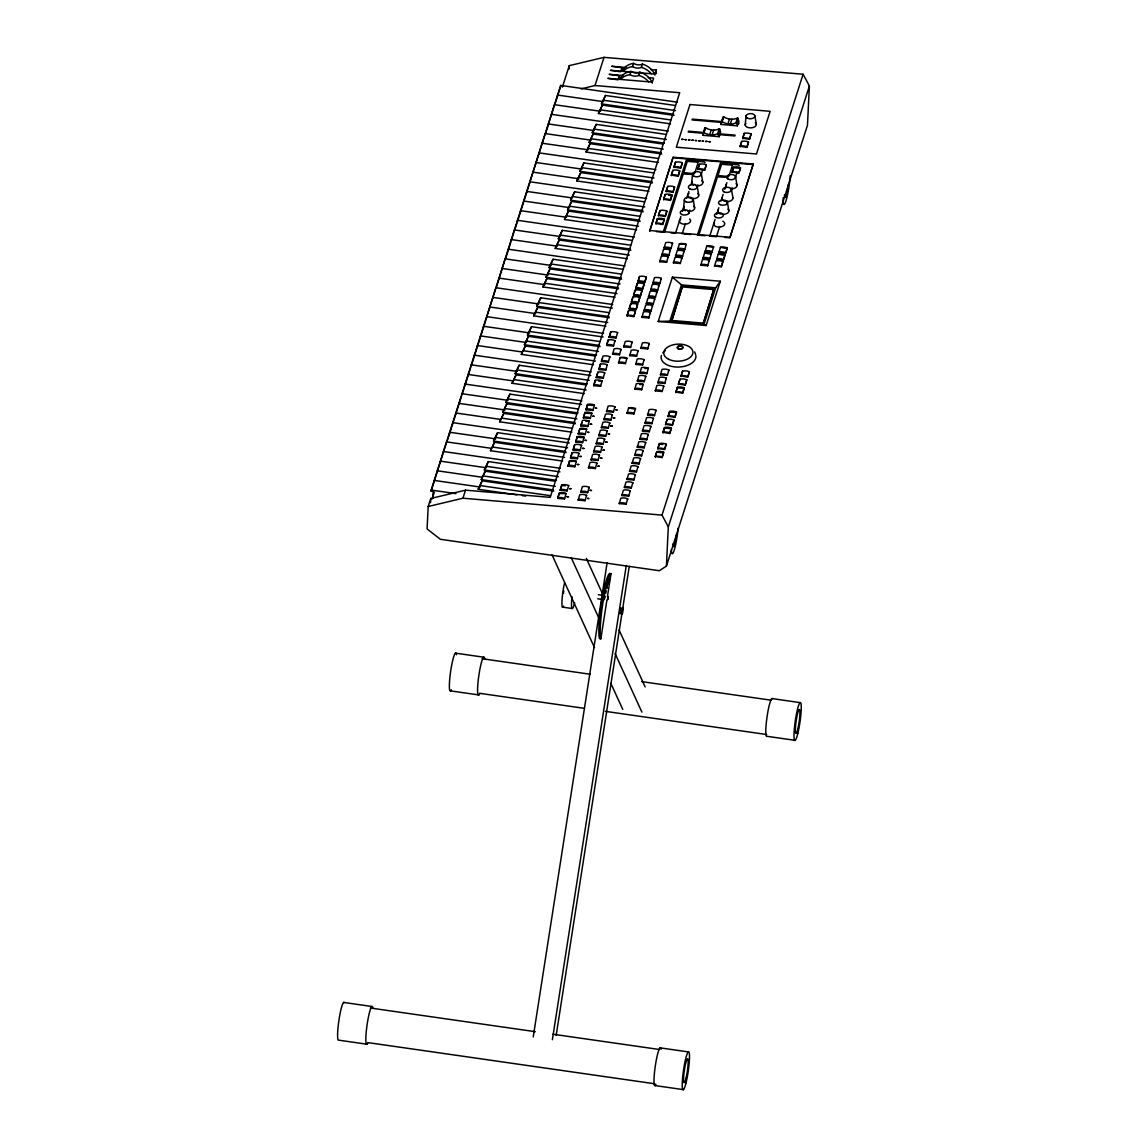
<?xml version="1.0" encoding="UTF-8"?>
<svg xmlns="http://www.w3.org/2000/svg" width="1147" height="1147" viewBox="0 0 1147 1147"><rect width="100%" height="100%" fill="white"/><g stroke="black" fill="none" stroke-linecap="round" stroke-linejoin="round"><path stroke-width="1.5" d="M605.86 585.73L605.802 584.913L605.458 585.658M621.43 608.727C620.642 603.967 619.394 619.91 621.144 611.294M581.099 88.849L595.006 85.523L679.698 92.706L550.216 497.354L465.524 490.17L430.77 498.472L428.189 506.515L427.085 528.925L440.362 539.291L659.281 570.719L666.407 566.102L807.474 125.224L809.395 86.025L803.101 74.24L604.025 57.35L569.256 65.651L562.36 87.201M430.555 502.673L430.77 498.472M432.849 498.199L433.165 491.475L431.114 491.188L431.172 490.07L560.654 85.423L677.461 102.198M434.197 481.554L434.254 480.435L480.263 487.031M437.279 471.919L437.337 470.8L481.582 477.152M440.362 462.284L440.419 461.166L486.443 467.775M443.445 452.649L443.502 451.531L560.31 468.291M449.61 433.38L449.667 432.261L495.69 438.871M452.692 423.745L452.75 422.626L569.557 439.387M455.789 414.11L455.832 412.992L500.078 419.343M458.872 404.475L458.915 403.357L504.938 409.966M465.037 385.206L465.08 384.087L581.887 400.862M468.119 375.571L468.162 374.452L512.408 380.804M474.285 356.301L474.328 355.183L591.135 371.958M477.367 346.666L477.41 345.548L521.656 351.9M483.532 327.397L483.59 326.278L529.599 332.888M486.615 317.762L486.672 316.644L603.465 333.419M489.697 308.127L489.755 307.009L535.764 313.618M492.78 298.507L492.837 297.374L538.846 303.984M498.945 279.237L499.002 278.104L545.011 284.714M502.028 269.602L502.085 268.47L548.094 275.079M508.193 250.333L508.25 249.214L625.043 265.975M517.44 221.428L517.498 220.31L634.291 237.071M520.523 211.794L520.58 210.675L566.589 217.27M526.688 192.524L526.745 191.406L570.991 197.757M529.771 182.889L529.828 181.771L646.621 198.531M535.936 163.62L535.993 162.501L582.002 169.111M539.018 153.985L539.076 152.866L655.883 169.627M542.101 144.35L542.158 143.232L588.167 149.841M548.266 125.08L548.323 123.962L594.332 130.572M551.349 115.446L551.406 114.327L668.214 131.102M557.514 96.176L557.571 95.058L603.58 101.667M560.596 86.541L560.654 85.423M569.084 69.092L569.256 65.651M619.208 79.157L619.38 75.788L609.143 74.326L623.366 75.53M621.789 71.1L621.946 67.745L611.709 66.268L625.947 67.472M666.407 566.102L668.314 526.889L809.395 86.025M683.526 208.582L684.315 200.022M691.684 183.09L692.53 173.857M745.206 125.052L746.052 115.804M604.87 596.899L604.182 599.752L604.885 595.78M533.226 1036.96L607.136 562.69M607.451 596.54L611.021 573.629L609.659 573.428A33.65 4.244 -81.8 0 0 601.501 602.921A33.65 4.244 -81.8 0 0 599.494 638.65L600.856 638.85L606.906 600.067M552.381 1039.712L626.291 565.442M556.18 1035.354L629.259 566.403M702.724 135.289L705.534 127.747A12.66 10.065 17.7 0 0 711.226 129.869L713.649 130.084A12.66 10.065 17.7 0 0 719.212 128.908L720.689 131.848L719.155 136.679L702.724 135.289L704.846 127.69M720.961 124.435L723.771 116.894A12.66 10.065 17.7 0 0 729.463 119.016L731.872 119.216A12.66 10.065 17.7 0 0 737.449 118.055L738.926 120.994L737.378 125.826L720.961 124.435L723.083 116.836M431.114 491.188L446.584 441.896L490.83 448.248M447.043 441.409L461.438 396.446M470.686 367.542L461.954 394.84L461.997 393.722L508.021 400.332M479.933 338.637L471.202 365.936L471.245 364.818L517.268 371.427M496.379 287.266L505.167 258.849L551.177 265.444M505.626 258.362L510.759 242.304M514.874 229.457L523.606 202.159M524.122 200.553L545.241 133.597L591.25 140.206M545.7 133.109L554.488 104.692L600.498 111.302M554.947 104.205L560.08 88.147M432.118 498.974L434.297 492.163M428.189 506.515L462.958 498.214L465.524 490.17M595.006 85.523L604.025 57.35M516.881 494.816L478.17 489.253L482.17 480.837L553.786 491.131M553.384 489.97L481.253 479.618L485.253 471.202L555.134 481.238M556.467 480.335L484.335 469.983L488.335 461.581L559.951 471.861M562.632 461.065L490.5 450.714L494.5 442.312L566.131 452.592M565.715 451.445L493.583 441.079L497.583 432.677L569.213 442.957M571.88 432.175L499.748 421.809L503.762 413.407L575.378 423.687M574.962 422.54L502.83 412.174L506.845 403.773L576.712 413.795M578.045 412.906L505.913 402.54L509.928 394.138L581.543 404.418M584.21 393.636L512.078 383.284L516.093 374.868L585.959 384.89M587.293 384.001L515.161 373.65L519.175 365.233L590.791 375.513M593.458 364.732L521.326 354.38L525.34 345.964L595.207 356M596.54 355.097L524.408 344.745L528.423 336.329L600.039 346.609M599.623 345.462L527.491 335.11L531.505 326.694L603.121 336.974M605.788 326.192L533.67 315.841L537.671 307.425L609.286 317.705M608.871 316.558L536.753 306.206L540.753 297.79L612.369 308.07M615.036 297.288L542.918 286.936L546.918 278.52L618.534 288.8M618.118 287.653L546.001 277.302L550.001 268.885L621.617 279.165M621.201 278.018L549.083 267.667L553.083 259.251L622.95 269.287M627.366 258.749L555.248 248.397L559.249 239.981L630.864 250.261M630.449 249.114L558.331 238.762L562.331 230.346L632.198 240.383M636.614 229.844L564.496 219.493L568.496 211.077L640.112 221.357M639.696 220.21L567.579 209.858L571.579 201.442L643.195 211.736M642.779 210.575L570.661 200.223L574.661 191.807L644.528 201.843M648.944 191.305L576.826 180.954L580.826 172.552L652.442 182.832M652.041 181.67L579.909 171.319L583.909 162.917L653.776 172.939M658.206 162.415L586.074 152.049L590.074 143.647L661.69 153.927M661.289 152.78L589.157 142.414L593.157 134.013L663.023 144.035M664.371 143.146L592.239 132.78L596.239 124.378L666.106 134.4M670.536 123.876L598.404 113.51L602.404 105.108L674.02 115.388M673.619 114.241L601.487 103.89L605.487 95.473L675.354 105.495M478.17 489.253L482.17 480.837M481.253 479.618L485.253 471.202M484.335 469.983L488.335 461.581M490.5 450.714L494.5 442.312M493.583 441.079L497.583 432.677M499.748 421.809L503.762 413.407M502.83 412.174L506.845 403.773M505.913 402.54L509.928 394.138M512.078 383.284L516.093 374.868M515.161 373.65L519.175 365.233M521.326 354.38L525.34 345.964M524.408 344.745L528.423 336.329M527.491 335.11L531.505 326.694M533.67 315.841L537.671 307.425M536.753 306.206L540.753 297.79M542.918 286.936L546.918 278.52M546.001 277.302L550.001 268.885M549.083 267.667L553.083 259.251M555.248 248.397L559.249 239.981M558.331 238.762L562.331 230.346M564.496 219.493L568.496 211.077M567.579 209.858L571.579 201.442M570.661 200.223L574.661 191.807M576.826 180.954L580.826 172.552M579.909 171.319L583.909 162.917M586.074 152.049L590.074 143.647M589.157 142.414L593.157 134.013M592.239 132.78L596.239 124.378M598.404 113.51L602.404 105.108M601.487 103.89L605.487 95.473M619.38 75.788L618.09 79.817L607.853 78.354L652.328 82.125L653.618 78.096L648.284 77.638M621.946 67.745L620.656 71.759L610.419 70.297L654.908 74.068L656.199 70.039L650.865 69.594M620.613 79.372A17.42 13.85 17.7 0 1 629.99 74.627L631.022 71.415A7.986 6.352 17.7 0 0 639.883 72.161A17.42 13.85 17.7 0 1 652.356 83.186M623.194 71.315A17.42 13.85 17.7 0 1 632.571 66.583L633.603 63.357A7.986 6.352 17.7 0 0 642.463 64.117A17.42 13.85 17.7 0 1 654.937 75.143M648.657 81.752A17.42 13.85 17.7 0 0 638.85 75.387L639.883 72.161M651.224 73.695A17.42 13.85 17.7 0 0 641.431 67.329L642.463 64.117M557.686 498.4L559.206 492.995A9.061 7.197 17.7 0 1 566.045 493.583L559.234 493.568L557.686 498.4L564.525 498.974L566.045 493.583M568.625 485.525L567.105 490.93L560.252 490.343L561.786 484.952A9.061 7.197 17.7 0 1 568.625 485.525L568.654 486.099M567.98 466.198L569.514 460.793A9.061 7.197 17.7 0 1 576.353 461.381L569.529 461.366L567.98 466.198L574.833 466.772L576.353 461.381M578.934 453.323L577.4 458.728L570.561 458.14L572.081 452.75A9.061 7.197 17.7 0 1 578.934 453.323L578.948 453.897M581.5 445.28L579.981 450.671L573.142 450.097L574.661 444.692A9.061 7.197 17.7 0 1 581.5 445.28L581.529 445.839M584.081 437.222L582.561 442.627L575.708 442.039L577.242 436.649A9.061 7.197 17.7 0 1 584.081 437.222L584.11 437.796M578.289 433.996L579.808 428.591A9.061 7.197 17.7 0 1 586.662 429.179L579.837 429.164L578.289 433.996L585.128 434.57L586.662 429.179M589.228 421.121L587.708 426.526L580.869 425.938L582.389 420.548A9.061 7.197 17.7 0 1 589.228 421.121L585.83 421.393M591.809 413.078L590.289 418.469L583.436 417.895L584.97 412.49A9.061 7.197 17.7 0 1 591.809 413.078L591.838 413.637M594.39 405.02L592.856 410.425L586.017 409.837L587.536 404.447A9.061 7.197 17.7 0 1 594.39 405.02L594.404 405.594M602.118 380.876L600.584 386.267L593.745 385.693L595.264 380.288A9.061 7.197 17.7 0 1 602.118 380.876L598.72 381.148M604.684 372.818L603.164 378.223L596.325 377.635L597.845 372.245A9.061 7.197 17.7 0 1 604.684 372.818L604.713 373.392M607.265 364.775L605.745 370.166L598.906 369.592L600.426 364.187A9.061 7.197 17.7 0 1 607.265 364.775L607.293 365.334M609.846 356.717L608.326 362.108L601.472 361.534L603.007 356.144A9.061 7.197 17.7 0 1 609.846 356.717L609.86 357.291M614.993 340.616L613.473 346.007L606.634 345.433L608.154 340.042A9.061 7.197 17.7 0 1 614.993 340.616L615.021 341.189M617.573 332.573L616.054 337.964L609.2 337.376L610.734 331.985A9.061 7.197 17.7 0 1 617.573 332.573L617.588 333.132M560.252 490.343L561.786 484.952M570.561 458.14L572.081 452.75M573.142 450.097L574.661 444.692M575.708 442.039L577.242 436.649M580.869 425.938L581.902 422.713M583.436 417.895L584.97 412.49M586.017 409.837L587.536 404.447M593.745 385.693L595.264 380.288M596.325 377.635L597.845 372.245M598.906 369.592L600.426 364.187M601.472 361.534L602.505 358.308M606.634 345.433L608.154 340.042M609.2 337.376L610.734 331.985M673.117 157.225L649.704 231.049L673.117 157.225L753.278 164.021L730.41 236.139M620.971 349.391L619.452 354.796L612.613 354.208L614.132 348.817A9.061 7.197 17.7 0 1 620.971 349.391L621 349.964M655.883 223.421L657.432 218.604A9.061 7.197 17.7 0 1 664.285 219.177L662.751 224.568L655.883 223.421A9.061 7.197 17.7 0 1 662.737 224.009L664.285 219.177M658.464 215.378L660.012 210.546A9.061 7.197 17.7 0 1 666.851 211.134L665.332 216.525L658.464 215.378A9.061 7.197 17.7 0 1 665.303 215.951L666.851 211.134M663.611 199.277L665.16 194.445A9.061 7.197 17.7 0 1 672.013 195.033L670.479 200.424L663.611 199.277A9.061 7.197 17.7 0 1 670.465 199.85L672.013 195.033M666.192 191.219L667.74 186.402A9.061 7.197 17.7 0 1 674.579 186.975L673.06 192.366L666.192 191.219A9.061 7.197 17.7 0 1 673.031 191.807L674.579 186.975M671.339 175.118L672.888 170.301A9.061 7.197 17.7 0 1 679.741 170.874L678.207 176.265L671.339 175.118A9.061 7.197 17.7 0 1 678.192 175.706L679.741 170.874M673.92 167.075L675.468 162.243A9.061 7.197 17.7 0 1 682.307 162.831L680.788 168.222L673.92 167.075A9.061 7.197 17.7 0 1 680.759 167.648L682.307 162.831M655.912 223.995L657.432 218.604M658.493 215.937L660.012 210.546M663.64 199.836L665.16 194.445M666.221 191.793L667.74 186.402M671.368 175.692L672.888 170.301M673.949 167.634L675.468 162.243M627.022 315.54L628.57 310.708A9.061 7.197 17.7 0 1 635.409 311.296L633.89 316.687L627.022 315.54A9.061 7.197 17.7 0 1 633.861 316.128L635.409 311.296M629.216 308.701L630.764 303.869A9.061 7.197 17.7 0 1 637.603 304.457L636.083 309.848L629.216 308.701A9.061 7.197 17.7 0 1 636.055 309.289L637.603 304.457M631.409 301.862L632.943 297.03A9.061 7.197 17.7 0 1 639.797 297.603L638.262 303.009L631.409 301.862A9.061 7.197 17.7 0 1 638.248 302.435L639.797 297.603M633.588 295.023L635.137 290.191A9.061 7.197 17.7 0 1 641.976 290.765L640.456 296.155L633.588 295.023A9.061 7.197 17.7 0 1 640.442 295.596L641.976 290.765M635.782 288.169L637.331 283.338A9.061 7.197 17.7 0 1 644.17 283.926L642.65 289.316L635.782 288.169A9.061 7.197 17.7 0 1 642.621 288.757L644.17 283.926M637.976 281.33L639.524 276.499A9.061 7.197 17.7 0 1 646.363 277.087L644.843 282.477L637.976 281.33A9.061 7.197 17.7 0 1 644.815 281.904L646.363 277.087M627.051 316.113L628.57 310.708M629.23 309.274L630.764 303.869M631.423 302.421L632.943 297.03M633.617 295.582L635.137 290.191M635.796 288.743L637.331 283.338M637.99 281.89L639.524 276.499M626.95 358.165L625.43 363.57L618.577 362.982L620.111 357.592A9.061 7.197 17.7 0 1 626.95 358.165L620.111 357.592M632.097 342.064L630.578 347.469L623.739 346.881L625.258 341.491A9.061 7.197 17.7 0 1 632.097 342.064L632.126 342.638M663.21 232.196L686.193 160.408L687.555 160.523L683.784 172.58L693.906 173.641M586.576 495.318L585.056 500.723L578.217 500.135L579.737 494.744A9.061 7.197 17.7 0 1 586.576 495.318L586.604 495.891M589.157 487.274L587.637 492.665L580.783 492.092L582.318 486.686A9.061 7.197 17.7 0 1 589.157 487.274L589.171 487.833M596.884 463.116L595.365 468.521L588.511 467.933L590.045 462.542A9.061 7.197 17.7 0 1 596.884 463.116L596.899 463.689M599.465 455.072L597.931 460.463L591.092 459.89L592.612 454.484A9.061 7.197 17.7 0 1 599.465 455.072L599.48 455.631M602.032 447.015L600.512 452.42L593.673 451.832L595.193 446.441A9.061 7.197 17.7 0 1 602.032 447.015L602.06 447.588M604.612 438.971L603.093 444.362L596.239 443.789L597.773 438.383A9.061 7.197 17.7 0 1 604.612 438.971L604.641 439.53M607.193 430.914L605.659 436.319L598.82 435.731L600.34 430.34A9.061 7.197 17.7 0 1 607.193 430.914L607.207 431.487M609.76 422.87L608.24 428.261L601.401 427.688L602.921 422.282A9.061 7.197 17.7 0 1 609.76 422.87L609.788 423.429M612.34 414.813L610.821 420.218L603.967 419.63L605.501 414.239A9.061 7.197 17.7 0 1 612.34 414.813L612.369 415.386M614.921 406.769L613.387 412.16L606.548 411.587L608.068 406.181A9.061 7.197 17.7 0 1 614.921 406.769L614.935 407.328M638.076 350.839L636.556 356.244L629.717 355.656L631.237 350.265A9.061 7.197 17.7 0 1 638.076 350.839L638.105 351.412M650.335 312.558L648.815 317.948L641.962 317.375L643.496 311.97A9.061 7.197 17.7 0 1 650.335 312.558L650.363 313.117M652.528 305.704L650.994 311.109L644.155 310.522L645.675 305.131A9.061 7.197 17.7 0 1 652.528 305.704L652.543 306.278M654.722 298.865L653.188 304.256L646.349 303.683L647.869 298.292A9.061 7.197 17.7 0 1 654.722 298.865L654.736 299.439M656.901 292.026L655.381 297.417L648.542 296.844L650.062 291.438A9.061 7.197 17.7 0 1 656.901 292.026L656.93 292.585M659.095 285.187L657.575 290.578L650.722 289.99L652.256 284.599A9.061 7.197 17.7 0 1 659.095 285.187L659.109 285.746M661.289 278.334L659.754 283.739L652.915 283.151L654.435 277.76A9.061 7.197 17.7 0 1 661.289 278.334L661.303 278.907M668.128 256.928L666.608 262.319L659.769 261.745L661.289 256.34A9.061 7.197 17.7 0 1 668.128 256.928L668.156 257.487M670.321 250.089L668.801 255.48L661.948 254.906L663.482 249.501A9.061 7.197 17.7 0 1 670.321 250.089L670.335 250.648M672.515 243.236L670.981 248.641L664.142 248.053L665.661 242.662A9.061 7.197 17.7 0 1 672.515 243.236L672.529 243.809M705.534 127.747L703.986 132.579A12.66 10.065 17.7 0 0 709.692 134.701L712.101 134.902A12.66 10.065 17.7 0 0 717.678 133.74L719.155 136.679M680.874 216.525L675.54 233.242L670.837 232.841M682.479 211.521L684.085 206.503M686.766 198.144L688.903 191.463M691.039 184.782L692.114 181.441A5.577 3.255 -2.2 0 0 693.605 185.269M694.781 173.082L697.993 163.06A1.477 0.86 -2.2 0 0 696.874 162.143L687.985 161.383L688.243 160.58L703.814 161.899A1.491 0.86 -2.2 0 1 704.918 162.831M697.878 169.111L699.426 164.279A9.061 7.197 17.7 0 1 706.265 164.853L704.745 170.258L697.878 169.111A9.061 7.197 17.7 0 1 704.717 169.684L706.265 164.853M644.055 359.628L642.535 365.018L635.696 364.431L637.216 359.04A9.061 7.197 17.7 0 1 644.055 359.628L644.084 360.187M649.216 343.526L647.682 348.917L640.843 348.33L642.363 342.939A9.061 7.197 17.7 0 1 649.216 343.526L649.231 344.086M697.892 169.67L699.426 164.279M709.692 134.701L711.226 129.869M712.101 134.902L713.649 130.084M682.207 233.802L685.447 223.665M688.702 213.528L689.777 210.145M692.487 201.7L693.562 198.316M696.803 188.18L697.892 184.796M701.132 174.659L702.753 169.584M681.82 258.089L680.3 263.48L673.447 262.907L674.981 257.502A9.061 7.197 17.7 0 1 681.82 258.089L681.834 258.649M684.013 251.25L682.479 256.641L675.64 256.068L677.16 250.663A9.061 7.197 17.7 0 1 684.013 251.25L684.028 251.81M686.193 244.397L684.673 249.802L677.834 249.214L679.354 243.824A9.061 7.197 17.7 0 1 686.193 244.397L679.354 243.824M635.452 408.504L633.918 413.895L627.079 413.321L628.599 407.931A9.061 7.197 17.7 0 1 635.452 408.504L635.467 409.078M643.18 384.36L641.646 389.751L634.807 389.163L636.327 383.772A9.061 7.197 17.7 0 1 643.18 384.36L639.782 384.632M645.747 376.302L644.227 381.693L637.388 381.119L638.908 375.729A9.061 7.197 17.7 0 1 645.747 376.302L645.775 376.876M648.327 368.259L646.808 373.65L639.954 373.062L641.488 367.671A9.061 7.197 17.7 0 1 648.327 368.259L644.929 368.531M717.678 133.74L719.212 128.908M658.22 321.447L672.386 277.158L720.302 281.23L706.122 325.504L658.22 321.447L669.877 321.117L704.1 324.013L706.122 325.504M718.352 133.798L719.9 128.966M721.535 121.668L723.771 116.894M722.223 121.725A12.66 10.065 17.7 0 0 727.915 123.847L729.463 119.016M727.915 123.847L730.338 124.048L731.872 119.216M669.877 321.117L681.476 284.886L672.386 277.158M671.554 321.561L682.594 285.804L714.065 288.485L703.039 324.228L714.065 288.485M698.795 235.207L717.463 176.882L727.858 177.355M672.085 319.913L682.594 285.804M730.338 124.048A12.66 10.065 17.7 0 0 735.901 122.887L737.449 118.055M737.378 125.826L736.589 122.944L738.138 118.112M738.711 123.876L738.969 123.073M627.638 498.802L626.119 504.207L619.28 503.619L620.799 498.228A9.061 7.197 17.7 0 1 627.638 498.802L627.667 499.375M630.219 490.758L628.699 496.149L621.846 495.576L623.38 490.17A9.061 7.197 17.7 0 1 630.219 490.758L630.233 491.317M632.8 482.701L631.266 488.106L624.427 487.518L625.947 482.127A9.061 7.197 17.7 0 1 632.8 482.701L632.814 483.274M635.366 474.657L633.847 480.048L627.008 479.475L628.527 474.069A9.061 7.197 17.7 0 1 635.366 474.657L635.395 475.216M637.947 466.6L636.427 472.005L629.574 471.417L631.108 466.026A9.061 7.197 17.7 0 1 637.947 466.6L637.961 467.173M640.528 458.556L638.994 463.947L632.155 463.374L633.674 457.968A9.061 7.197 17.7 0 1 640.528 458.556L640.542 459.115M643.094 450.499L641.574 455.889L634.735 455.316L636.255 449.925A9.061 7.197 17.7 0 1 643.094 450.499L643.123 451.072M645.675 442.455L644.155 447.846L637.302 447.258L638.836 441.867A9.061 7.197 17.7 0 1 645.675 442.455L645.689 443.014M648.256 434.398L646.722 439.788L639.883 439.215L641.402 433.824A9.061 7.197 17.7 0 1 648.256 434.398L648.27 434.971M650.822 426.354L649.302 431.745L642.463 431.157L643.983 425.766A9.061 7.197 17.7 0 1 650.822 426.354L650.851 426.913M653.403 418.297L651.883 423.687L645.03 423.114L646.564 417.723A9.061 7.197 17.7 0 1 653.403 418.297L653.417 418.87M655.984 410.253L654.45 415.644L647.611 415.056L649.13 409.665A9.061 7.197 17.7 0 1 655.984 410.253L655.998 410.812M663.712 386.095L662.177 391.485L655.338 390.912L656.858 385.521A9.061 7.197 17.7 0 1 663.712 386.095L663.726 386.668M666.278 378.051L664.758 383.442L657.919 382.854L659.439 377.463A9.061 7.197 17.7 0 1 666.278 378.051L666.307 378.61M668.859 369.994L667.339 375.384L660.486 374.811L662.02 369.42A9.061 7.197 17.7 0 1 668.859 369.994L668.873 370.567M715.097 219.435L709.749 236.139L716.431 236.712L719.671 226.561M716.703 214.417L718.839 207.736M720.976 201.055L723.112 194.373M724.718 189.355L726.854 182.674M729.005 175.993L732.202 165.971A1.477 0.86 -2.2 0 0 731.098 165.039L722.194 164.293L722.452 163.491L738.023 164.81A1.491 0.86 -2.2 0 1 739.141 165.727M709.19 260.412L707.67 265.803L700.817 265.229L702.351 259.824A9.061 7.197 17.7 0 1 709.19 260.412L709.219 260.971M711.384 253.573L709.864 258.964L703.011 258.39L704.545 252.985A9.061 7.197 17.7 0 1 711.384 253.573L711.398 254.132M713.577 246.72L712.043 252.125L705.204 251.537L706.724 246.146A9.061 7.197 17.7 0 1 713.577 246.72L713.592 247.293M740.13 146.257L741.679 141.425A9.061 7.197 17.7 0 1 748.518 141.999L746.998 147.404L740.13 146.257A9.061 7.197 17.7 0 1 746.969 146.83L748.518 141.999M742.711 138.199L744.26 133.367A9.061 7.197 17.7 0 1 751.099 133.955L749.579 139.346L742.711 138.199A9.061 7.197 17.7 0 1 749.55 138.787L751.099 133.955M732.087 172.007L733.636 167.175A9.061 7.197 17.7 0 1 740.475 167.763L738.955 173.154L732.087 172.007A9.061 7.197 17.7 0 1 738.94 172.595L740.475 167.763M740.159 146.816L741.679 141.425M742.726 138.773L744.26 133.367M732.116 172.58L733.636 167.175M726.696 204.596L727.786 201.212M731.026 191.076L732.101 187.692M735.356 177.556L736.976 172.494M714.509 266.391L716.029 260.986A9.061 7.197 17.7 0 1 722.882 261.573L721.348 266.964L714.495 265.817A9.061 7.197 17.7 0 1 721.334 266.405L722.882 261.573M716.703 259.537L718.223 254.147A9.061 7.197 17.7 0 1 725.062 254.734L723.542 260.125L716.674 258.978A9.061 7.197 17.7 0 1 723.528 259.566L725.062 254.734M718.897 252.698L720.416 247.308A9.061 7.197 17.7 0 1 727.255 247.881L725.736 253.286L718.868 252.139A9.061 7.197 17.7 0 1 725.707 252.713L727.255 247.881M655.238 456.492L656.787 451.66A9.061 7.197 17.7 0 1 663.626 452.248L662.106 457.639L655.238 456.492A9.061 7.197 17.7 0 1 662.077 457.08L663.626 452.248M657.819 448.448L659.367 443.617A9.061 7.197 17.7 0 1 666.206 444.19L664.687 449.581L657.819 448.448A9.061 7.197 17.7 0 1 664.658 449.022L666.206 444.19M662.966 432.347L664.514 427.516A9.061 7.197 17.7 0 1 671.353 428.089L669.834 433.48L662.966 432.347A9.061 7.197 17.7 0 1 669.805 432.921L671.353 428.089M665.547 424.29L667.095 419.458A9.061 7.197 17.7 0 1 673.934 420.046L672.414 425.437L665.547 424.29A9.061 7.197 17.7 0 1 672.386 424.863L673.934 420.046M668.113 416.246L669.662 411.415A9.061 7.197 17.7 0 1 676.515 411.988L674.981 417.379L668.113 416.246A9.061 7.197 17.7 0 1 674.966 416.82L676.515 411.988M675.841 392.088L677.39 387.256A9.061 7.197 17.7 0 1 684.243 387.844L682.709 393.235L675.841 392.088A9.061 7.197 17.7 0 1 682.694 392.661L684.243 387.844M678.422 384.03L679.97 379.213A9.061 7.197 17.7 0 1 686.809 379.786L685.289 385.177L678.422 384.03A9.061 7.197 17.7 0 1 685.261 384.618L686.809 379.786M681.003 375.987L682.551 371.155A9.061 7.197 17.7 0 1 689.39 371.743L687.87 377.134L681.003 375.987A9.061 7.197 17.7 0 1 687.842 376.56L689.39 371.743M655.267 457.051L656.787 451.66M657.833 449.007L659.367 443.617M662.995 432.906L664.514 427.516M665.561 424.849L667.095 419.458M668.142 416.805L669.662 411.415M675.87 392.647L677.39 387.256M678.451 384.603L679.97 379.213M681.017 376.546L682.551 371.155M724.818 237.415L729.865 237.845L753.278 164.021M704.1 324.013L715.699 287.797L720.302 281.23M668.314 526.889L662.02 515.103L803.101 74.24M721.707 121.596L692.344 119.116L692.085 119.919L721.449 122.399M704.014 132.507L688.472 131.188L688.229 131.991L703.771 133.31M719.57 133.826L735.112 135.145L734.854 135.948L719.312 134.629M673.146 157.784L753.307 164.58M733.664 167.749L740.503 168.322M728.116 176.552L718.008 175.477L721.778 163.433L720.402 163.318L697.433 235.092L705.061 235.737M693.648 174.444L683.254 173.986L664.586 232.311L656.457 231.622M668.601 195.305L672.027 195.592M657.46 219.163L662.593 219.593M649.675 230.475L729.836 237.286M683.899 233.945L690.666 234.518M711.886 247.15L706.724 246.146M725.564 248.311L720.416 247.308M709.692 253.989L704.545 252.985M723.384 255.15L718.223 254.147M681.476 284.886L715.699 287.797M682.637 286.936L714.108 289.618M671.511 320.429L702.996 323.096M677.418 387.829L684.257 388.403M587.565 405.006L592.698 405.45M633.761 408.92L628.599 407.931M669.69 411.974L674.823 412.404M584.984 413.063L590.117 413.493M664.529 428.075L671.382 428.663M577.256 437.208L582.389 437.652M659.382 444.176L662.808 444.463M656.801 452.233L663.654 452.807M561.801 485.511L565.227 485.798M462.958 498.214L662.02 515.103M603.953 100.291L675.569 110.571M600.87 109.926L670.737 119.948M594.705 129.195L666.321 139.475M591.623 138.83L663.238 149.11M588.54 148.465L658.407 158.487M582.375 167.734L653.991 178.014M579.292 177.369L649.159 187.391M532.911 172.136L578.92 178.746M573.113 196.624L644.743 206.919M570.03 206.259L639.911 216.296M523.663 201.04L569.672 207.636M566.948 215.894L638.564 226.174M560.783 235.164L630.664 245.2M560.424 236.54L514.415 229.945L511.275 240.698L511.333 239.58L557.342 246.175M557.7 244.798L629.316 255.078M551.535 264.068L621.416 274.104M548.452 273.703L620.068 283.983M545.37 283.338L616.986 293.618M612.713 304.514L495.92 287.739L480.45 337.032L480.493 335.913L526.516 342.523M539.205 302.607L609.071 312.644M536.122 312.242L607.738 322.522M529.957 331.512L599.824 341.548M526.874 341.146L598.49 351.426M523.792 350.781L595.408 361.061M517.627 370.051L589.243 380.331M514.544 379.686L586.16 389.966M508.379 398.955L578.246 408.977M505.297 408.59L576.912 418.87M502.214 418.225L572.081 428.247M496.049 437.494L567.665 447.774M492.966 447.129L564.582 457.409M486.801 466.385L558.417 476.679M483.719 476.019L555.334 486.314M480.636 485.654L550.503 495.69M522.157 495.576L525.67 496.078M431.172 490.07L455.947 493.626M598.39 594.72L603.465 595.451M597.745 598.82L602.82 599.551M562.431 607.107L572.009 608.484M455.416 653.13L483.633 657.188M771.831 698.552L800.047 702.609M482.141 658.722L590.289 674.25M641.703 681.619L771.114 700.2M479.503 693.29L584.11 708.301M605.372 711.355L766.712 734.524M450.57 690.881L478.786 694.939M795.201 740.36L766.985 736.302A19.155 2.409 -81.8 0 1 767.056 716.832A19.155 2.409 -81.8 0 1 772.447 698.709M343.656 1002.435L371.872 1006.478M660.055 1047.856L688.286 1051.899M370.366 1008.012L535.248 1031.683M552.983 1034.221L659.353 1049.491M367.728 1042.58L654.951 1083.815M367.026 1044.229L338.795 1040.171A19.155 2.409 -81.8 0 1 338.867 1020.701A19.155 2.409 -81.8 0 1 344.258 1002.578M655.209 1085.592L683.44 1089.65M586.332 558.403L602.705 594.189M619.093 629.975L645.144 686.91M571.192 557.614L599.465 619.423M615.107 653.575L641.904 712.129M552.037 554.861L594.461 647.568M610.835 683.354L622.749 709.376M694.709 351.928L695.627 354.48M754.884 115.876L756.303 124.277M735.571 176.824L737.005 185.226M731.499 189.57L732.933 197.972M727.427 202.316L728.847 210.718M701.362 173.914L702.796 182.33M697.276 186.66L698.709 195.076M693.204 199.406L694.638 207.822M712.043 252.125L712.029 251.551A9.061 7.197 17.7 0 0 705.176 250.978L705.204 251.537M709.864 258.964L709.835 258.405A9.061 7.197 17.7 0 0 702.996 257.817L703.011 258.39M707.67 265.803L707.642 265.244A9.061 7.197 17.7 0 0 700.803 264.656L700.817 265.229M684.673 249.802L684.644 249.229A9.061 7.197 17.7 0 0 677.805 248.655L677.834 249.214M682.479 256.641L682.465 256.082A9.061 7.197 17.7 0 0 675.612 255.494L675.64 256.068M680.3 263.48L680.271 262.921A9.061 7.197 17.7 0 0 673.432 262.333L673.447 262.907M670.981 248.641L670.966 248.067A9.061 7.197 17.7 0 0 664.127 247.494L664.142 248.053M668.801 255.48L668.773 254.921A9.061 7.197 17.7 0 0 661.934 254.333L661.948 254.906M666.608 262.319L666.579 261.76A9.061 7.197 17.7 0 0 659.74 261.172L659.769 261.745M656.199 70.039L656.328 73.58M667.339 375.384L667.31 374.825A9.061 7.197 17.7 0 0 660.471 374.237L660.486 374.811M664.758 383.442L664.73 382.869A9.061 7.197 17.7 0 0 657.891 382.295L657.919 382.854M659.754 283.739L659.74 283.166A9.061 7.197 17.7 0 0 652.901 282.592L652.915 283.151M662.177 391.485L662.163 390.926A9.061 7.197 17.7 0 0 655.324 390.353L655.338 390.912M657.575 290.578L657.546 290.005A9.061 7.197 17.7 0 0 650.707 289.431L650.722 289.99M655.381 297.417L655.353 296.858A9.061 7.197 17.7 0 0 648.514 296.27L648.542 296.844M653.188 304.256L653.173 303.697A9.061 7.197 17.7 0 0 646.32 303.123L646.349 303.683M650.994 311.109L650.98 310.536A9.061 7.197 17.7 0 0 644.141 309.962L644.155 310.522M654.45 415.644L654.435 415.085A9.061 7.197 17.7 0 0 647.582 414.497L647.611 415.056M648.815 317.948L648.786 317.389A9.061 7.197 17.7 0 0 641.947 316.801L641.962 317.375M651.883 423.687L651.854 423.128A9.061 7.197 17.7 0 0 645.015 422.555L645.03 423.114M647.682 348.917L647.668 348.344A9.061 7.197 17.7 0 0 640.829 347.77L640.843 348.33M649.302 431.745L649.274 431.186A9.061 7.197 17.7 0 0 642.435 430.598L642.463 431.157M646.808 373.65L646.779 373.09A9.061 7.197 17.7 0 0 639.94 372.503L639.954 373.062M646.722 439.788L646.707 439.229A9.061 7.197 17.7 0 0 639.854 438.656L639.883 439.215M644.227 381.693L644.213 381.134A9.061 7.197 17.7 0 0 637.359 380.56L637.388 381.119M642.535 365.018L642.521 364.459A9.061 7.197 17.7 0 0 635.667 363.871L635.696 364.431M644.155 447.846L644.127 447.287A9.061 7.197 17.7 0 0 637.288 446.699L637.302 447.258M641.646 389.751L641.632 389.191A9.061 7.197 17.7 0 0 634.793 388.604L634.807 389.163M641.574 455.889L641.546 455.33A9.061 7.197 17.7 0 0 634.707 454.757L634.735 455.316M636.556 356.244L636.542 355.67A9.061 7.197 17.7 0 0 629.689 355.097L629.717 355.656M638.994 463.947L638.979 463.388A9.061 7.197 17.7 0 0 632.126 462.8L632.155 463.374M636.427 472.005L636.399 471.431A9.061 7.197 17.7 0 0 629.56 470.858L629.574 471.417M633.918 413.895L633.904 413.336A9.061 7.197 17.7 0 0 627.065 412.762L627.079 413.321M630.578 347.469L630.563 346.896A9.061 7.197 17.7 0 0 623.71 346.322L623.739 346.881M633.847 480.048L633.818 479.489A9.061 7.197 17.7 0 0 626.979 478.901L627.008 479.475M631.266 488.106L631.251 487.532A9.061 7.197 17.7 0 0 624.398 486.959L624.427 487.518M625.43 363.57L625.402 362.997A9.061 7.197 17.7 0 0 618.563 362.423L618.577 362.982M628.699 496.149L628.671 495.59A9.061 7.197 17.7 0 0 621.832 495.002L621.846 495.576M626.119 504.207L626.09 503.633A9.061 7.197 17.7 0 0 619.251 503.06L619.28 503.619M619.452 354.796L619.423 354.222A9.061 7.197 17.7 0 0 612.584 353.649L612.613 354.208M616.054 337.964L616.025 337.404A9.061 7.197 17.7 0 0 609.186 336.817M613.473 346.007L613.444 345.448A9.061 7.197 17.7 0 0 606.605 344.874M613.387 412.16L613.373 411.601A9.061 7.197 17.7 0 0 606.534 411.013L606.548 411.587M610.821 420.218L610.792 419.644A9.061 7.197 17.7 0 0 603.953 419.071L603.967 419.63M608.326 362.108L608.297 361.549A9.061 7.197 17.7 0 0 601.458 360.975M608.24 428.261L608.225 427.702A9.061 7.197 17.7 0 0 601.372 427.114L601.401 427.688M605.745 370.166L605.716 369.606A9.061 7.197 17.7 0 0 598.877 369.019M605.659 436.319L605.645 435.745A9.061 7.197 17.7 0 0 598.806 435.172L598.82 435.731M603.164 378.223L603.15 377.65A9.061 7.197 17.7 0 0 596.297 377.076M603.093 444.362L603.064 443.803A9.061 7.197 17.7 0 0 596.225 443.215L596.239 443.789M600.584 386.267L600.569 385.707A9.061 7.197 17.7 0 0 593.73 385.12M600.512 452.42L600.498 451.846A9.061 7.197 17.7 0 0 593.644 451.273L593.673 451.832M597.931 460.463L597.917 459.904A9.061 7.197 17.7 0 0 591.078 459.316L591.092 459.89M595.365 468.521L595.336 467.947A9.061 7.197 17.7 0 0 588.497 467.374L588.511 467.933M592.856 410.425L592.841 409.852A9.061 7.197 17.7 0 0 586.002 409.278M590.289 418.469L590.261 417.909A9.061 7.197 17.7 0 0 583.422 417.322M587.708 426.526L587.694 425.953A9.061 7.197 17.7 0 0 580.841 425.379M587.637 492.665L587.608 492.106A9.061 7.197 17.7 0 0 580.769 491.518L580.783 492.092M585.128 434.57L585.113 434.01A9.061 7.197 17.7 0 0 578.274 433.423M585.056 500.723L585.042 500.149A9.061 7.197 17.7 0 0 578.188 499.576L578.217 500.135M582.561 442.627L582.533 442.054A9.061 7.197 17.7 0 0 575.694 441.48M579.981 450.671L579.966 450.111A9.061 7.197 17.7 0 0 573.113 449.524M577.4 458.728L577.385 458.155A9.061 7.197 17.7 0 0 570.546 457.581M574.833 466.772L574.805 466.212A9.061 7.197 17.7 0 0 567.966 465.625M567.105 490.93L567.077 490.357A9.061 7.197 17.7 0 0 560.238 489.783M564.525 498.974L564.51 498.415A9.061 7.197 17.7 0 0 557.657 497.827M678.178 528.093A19.155 2.409 -81.8 0 1 674.207 550.202A19.155 2.409 -81.8 0 1 671.339 549.47M676.658 533.599A12.13 1.534 -81.8 0 1 674.192 545.384A12.13 1.534 -81.8 0 1 672.672 544.094M655.998 1084.474A19.155 2.409 -81.8 0 1 655.281 1066.137A19.155 2.409 -81.8 0 1 661.088 1049.433M367.8 1043.096A19.155 2.409 -81.8 0 1 367.097 1024.758A19.155 2.409 -81.8 0 1 372.89 1008.07M479.575 693.806A19.155 2.409 -81.8 0 1 478.858 675.468A19.155 2.409 -81.8 0 1 484.665 658.765M451.345 689.748A19.155 2.409 -81.8 0 1 450.642 671.411A19.155 2.409 -81.8 0 1 456.434 654.722M790.183 175.806A19.155 2.409 -81.8 0 1 785.967 200.911A19.155 2.409 -81.8 0 1 783.129 197.872M788.433 184.309A12.13 1.534 -81.8 0 1 785.953 196.08A12.13 1.534 -81.8 0 1 784.433 194.804M563.578 606.089A15.298 1.921 -81.8 0 1 561.973 601.3A15.298 1.921 -81.8 0 1 564.568 582.862M563.421 593.343A9.678 1.219 -81.8 0 1 563.765 590.834M574.633 602.705A15.298 1.921 -81.8 0 1 571.88 608.254A15.298 1.921 -81.8 0 1 572.023 596.727M600.856 638.85A33.65 4.244 -81.8 0 1 602.863 603.121A33.65 4.244 -81.8 0 1 611.021 573.629M732.632 197.155A5.577 3.255 -2.2 0 1 726.352 201.585M724.961 201.342A5.577 3.255 -2.2 0 1 723.743 200.911M722.782 200.309A5.577 3.255 -2.2 0 1 721.907 197.901M727.901 209.155A5.577 3.255 -2.2 0 1 727.958 212.769A5.577 3.255 -2.2 0 1 722.266 214.331M720.89 214.102A5.577 3.255 -2.2 0 1 718.28 209.829M701.835 180.753A5.577 3.255 -2.2 0 1 701.907 184.366A5.577 3.255 -2.2 0 1 696.215 185.929M689.605 219.005A5.577 3.255 -2.2 0 1 688.53 223.378A5.577 3.255 -2.2 0 1 681.017 223.321A5.577 3.255 -2.2 0 1 680.773 218.934M755.357 122.715A5.577 3.255 -2.2 0 1 751.17 127.891A5.577 3.255 -2.2 0 1 745.736 123.389M736.059 183.663A5.577 3.255 -2.2 0 1 736.116 187.276A5.577 3.255 -2.2 0 1 730.424 188.825M726.854 187.563A5.577 3.255 -2.2 0 1 726.438 184.323M724.474 222.647A5.577 3.255 -2.2 0 1 718.911 227.106A5.577 3.255 -2.2 0 1 714.194 222.575M722.854 221.299A5.577 3.255 -2.2 0 1 723.814 221.901M693.677 206.259A5.577 3.255 -2.2 0 1 693.749 209.858A5.577 3.255 -2.2 0 1 688.057 211.421M685.447 210.761A5.577 3.255 -2.2 0 1 684.056 206.919M697.763 193.513A5.577 3.255 -2.2 0 1 697.39 197.47A5.577 3.255 -2.2 0 1 690.752 198.445M689.533 198.015A5.577 3.255 -2.2 0 1 688.931 193.442M638.85 75.387A7.986 6.352 17.7 0 1 629.99 74.627M619.71 79.243A17.42 13.85 17.7 0 1 631.022 71.415M695.871 355.699A17.42 10.151 -2.2 0 1 677.547 367.069A17.42 10.151 -2.2 0 1 661.403 355.455M662.808 352.903A17.42 10.151 -2.2 0 1 665.303 350.624M678.895 349.29A2.781 1.62 -2.2 0 1 677.992 346.795A2.781 1.62 -2.2 0 1 682.408 346.824A2.781 1.62 -2.2 0 1 681.031 349.305M641.431 67.329A7.986 6.352 17.7 0 1 632.571 66.583M622.291 71.2A17.42 13.85 17.7 0 1 633.603 63.357M607.537 599.437C608.541 600.842 608.254 592.196 607.537 599.437M608.785 581.701C609.774 583.149 609.487 574.461 608.785 581.701M605.258 593.314C606.233 594.849 606.003 586.031 605.258 593.314M607.652 584.425C608.613 585.974 608.383 577.256 607.652 584.425M606.462 588.382C607.408 589.988 607.207 581.085 606.462 588.382M621.86 613C622.878 618.204 623.882 598.204 621.86 613M567.062 496.708L568.439 496.723L567.062 496.708M569.629 488.665L571.02 488.665L569.629 488.665M577.371 464.506L578.748 464.521L577.371 464.506M579.938 456.463L581.314 456.463L579.938 456.463M582.518 448.405L583.895 448.42L582.518 448.405M585.099 440.362L586.461 440.477L585.142 440.247M587.665 432.304L589.042 432.419L587.723 432.204M590.246 424.261L591.623 424.261L590.246 424.261M592.827 416.203L594.189 416.318L592.884 416.103M595.393 408.146L596.77 408.275L595.451 408.045M587.594 498.458L588.956 498.572L587.651 498.343M590.16 490.4L591.537 490.515L590.218 490.299M597.888 466.255L599.279 466.255L597.888 466.255M600.469 458.198L601.845 458.212L600.469 458.198M603.05 450.154L604.426 450.154L603.05 450.154M605.616 442.097L607.007 442.111L605.616 442.097M608.197 434.039L609.573 434.053L608.197 434.039M610.778 425.996L612.154 426.01L610.778 425.996M613.358 417.938L614.735 417.952L613.358 417.938M615.925 409.895L617.301 410.009L615.982 409.794M681.648 139.375L683.024 139.375L681.648 139.375M685.06 139.662L686.436 139.776L685.117 139.561M688.487 139.948L689.863 139.963L688.487 139.948M691.913 140.249L693.29 140.249L691.913 140.249M695.326 140.536L696.702 140.651L695.383 140.436M698.752 140.823L700.129 140.837L698.752 140.823M702.179 141.11L703.541 141.224L702.236 141.009M705.591 141.411L706.968 141.411L705.591 141.411M709.018 141.698L710.394 141.698L709.018 141.698M689.978 104.52L676.329 147.189L756.49 153.985L770.139 111.316L689.978 104.52M686.049 1082.782A19.155 2.409 -81.8 0 0 688.903 1052.057A19.155 2.409 -81.8 0 0 682.637 1077.477A19.155 2.409 -81.8 0 0 686.049 1082.782M685.978 1078.381A12.13 1.534 -81.8 0 0 687.784 1058.925A12.13 1.534 -81.8 0 0 683.813 1075.026A12.13 1.534 -81.8 0 0 685.978 1078.381M797.81 733.492A19.155 2.409 -81.8 0 0 800.663 702.767A19.155 2.409 -81.8 0 0 794.398 728.187A19.155 2.409 -81.8 0 0 797.81 733.492M797.753 729.091A12.13 1.534 -81.8 0 0 799.545 709.635A12.13 1.534 -81.8 0 0 795.588 725.736A12.13 1.534 -81.8 0 0 797.753 729.091M724.158 191.922A4.459 2.595 -2.2 0 0 731.442 190.244A4.459 2.595 -2.2 0 0 725.578 187.463A4.459 2.595 -2.2 0 0 724.158 191.922M720.072 204.668A4.459 2.595 -2.2 0 0 727.356 202.99A4.459 2.595 -2.2 0 0 721.506 200.209A4.459 2.595 -2.2 0 0 720.072 204.668M694.007 176.265A4.459 2.595 -2.2 0 0 701.29 174.602A4.459 2.595 -2.2 0 0 695.44 171.806A4.459 2.595 -2.2 0 0 694.007 176.265M681.777 214.503A4.459 2.595 -2.2 0 0 689.06 212.84A4.459 2.595 -2.2 0 0 683.211 210.044A4.459 2.595 -2.2 0 0 681.777 214.503M747.529 118.227A4.459 2.595 -2.2 0 0 754.812 116.55A4.459 2.595 -2.2 0 0 748.962 113.768A4.459 2.595 -2.2 0 0 747.529 118.227M728.23 179.176A4.459 2.595 -2.2 0 0 735.514 177.498A4.459 2.595 -2.2 0 0 729.664 174.702A4.459 2.595 -2.2 0 0 728.23 179.176M716 217.414A4.459 2.595 -2.2 0 0 723.284 215.736A4.459 2.595 -2.2 0 0 717.42 212.955A4.459 2.595 -2.2 0 0 716 217.414M685.849 201.757A4.459 2.595 -2.2 0 0 693.132 200.094A4.459 2.595 -2.2 0 0 687.282 197.298A4.459 2.595 -2.2 0 0 685.849 201.757M689.935 189.011A4.459 2.595 -2.2 0 0 697.218 187.348A4.459 2.595 -2.2 0 0 691.369 184.552A4.459 2.595 -2.2 0 0 689.935 189.011M668.816 359.369A14.624 8.531 -2.2 0 0 692.716 353.878A14.624 8.531 -2.2 0 0 673.504 344.731A14.624 8.531 -2.2 0 0 668.816 359.369M678.264 348.502A2.781 1.62 -2.2 0 0 682.823 347.455A2.781 1.62 -2.2 0 0 679.167 345.72A2.781 1.62 -2.2 0 0 678.264 348.502"/></g></svg>
